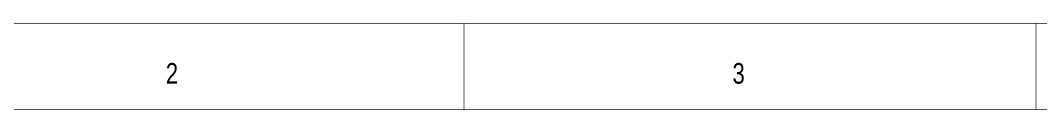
# Model space of a CAD drawing. Extents: x -72 to 461, y -119 to 292.
# Drawn here: x 44.1 to 195, y -119.1 to -106.3 of the extents above; entities that cross this region are included whole.
import ezdxf

# ---------------------------------------------------------------- set-up
doc = ezdxf.new("R2010")
doc.units = 0
doc.layers.add('BG_ASSEMBLY_NOTES', color=2, linetype='CONTINUOUS')

msp = doc.modelspace()

# ---------------------------------------------------------------- linework, layer by layer
at = {"layer": 'BG_ASSEMBLY_NOTES', "const_width": 0.1016}
for points in [[(448.5386, -106.36631), (-59.4614, -106.36631)], [(109.7026, -119.06631), (109.7026, -106.36631)], [(194.2846, -119.06631), (194.2846, -106.36631)], [(-72.1614, -119.06631), (461.2386, -119.06631)]]:
    msp.add_lwpolyline(points, dxfattribs=at)

# ---------------------------------------------------------------- texts
at = {"layer": 'BG_ASSEMBLY_NOTES', "width": 0.8}
for s, p in [('2', (65.5828, -115.25631)), ('3', (149.4028, -115.25631))]:
    msp.add_text(s, height=3.048, dxfattribs=at).set_placement(p)

doc.saveas('drawing.dxf')
